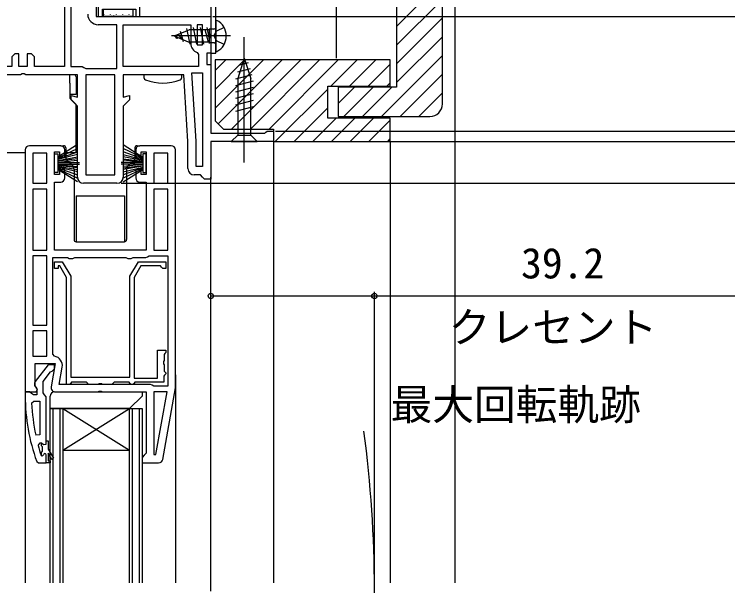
# Model space of a CAD drawing. Units: millimetres, scale not verified. Extents: x -525 to 525, y -783 to 778.
# Drawn here: x -14.1 to 156.9, y 318.7 to 455.7 of the extents above; entities that cross this region are included whole.
import ezdxf
from ezdxf.enums import TextEntityAlignment as Align

# ---------------------------------------------------------------- set-up
doc = ezdxf.new("R2010")
doc.units = ezdxf.units.MM
doc.header["$LTSCALE"] = 4
for name, color, linetype in [('0-2_YKK_11', 7, 'Continuous'), ('0-4_YKK_12', 2, 'Continuous'), ('0-5_YKK_13', 4, 'Continuous'), ('0-6_YKK_D', 6, 'Continuous'), ('0-8_YSS_K', 3, 'Continuous')]:
    doc.layers.add(name, color=color, linetype=linetype)
doc.styles.add('ＭＳ ゴシック', font='')
doc.styles.get('ＭＳ ゴシック').set_extended_font_data('MS Gothic')

msp = doc.modelspace()

# ---------------------------------------------------------------- linework, layer by layer
at = {"layer": '0-2_YKK_11'}
for p, q in [((-3, 424.2), (-10.5, 424.2)), ((23.5, 424.2), (16, 424.2)), ((10.5, 415.2), (2.5, 415.2))]:
    msp.add_line(p, q, dxfattribs=at)
for points in [[(12.472, 479.1), (32.999, 479.1), (32.999, 446.4), (34.199, 446.4), (34.199, 450.042), (34.079, 450.225), (34.079, 450.775), (34.199, 450.958), (34.199, 473.783)], [(-5.015, 476), (-4.951, 476), (1.749, 476), (1.749, 474.4), (1.941, 474.4), (2.124, 474.52), (2.674, 474.52), (2.857, 474.4), (5.999, 474.4), (5.999, 455.2), (6.999, 455.2), (6.999, 456.9), (14.999, 456.9), (14.999, 455.2), (15.999, 455.2), (15.999, 458.2), (7.299, 458.2), (7.299, 473.783)], [(-0.6, 463.2), (-0.6, 443.2), (2.134, 443.2), (2.567, 442.95), (3, 442.7), (10.5, 442.7), (10.5, 453.2), (6, 453.2)], [(5.5, 462.834), (5.5, 455.2), (33, 455.2), (33, 451.124), (32.813, 450.734), (32.813, 450.266), (33, 449.875), (33, 446.4), (32, 446.4), (32, 443.7), (33, 443.7), (33, 427.2), (45.908, 427.2), (46.204, 427.45), (46.5, 427.7), (48, 427.7), (48, 425.2), (33, 425.2), (33, 416.2), (31.5, 416.2), (31, 416.7), (30.5, 417.2), (29, 417.2)], [(30, 443.2), (12, 443.2), (12, 453.2), (28.2, 453.2), (28.2, 448.7)], [(29.679, 446.552), (30, 446.085), (30, 443.2)], [(1, 416.7), (1, 433.7), (-0.5, 435.2), (-0.5, 436.261), (1, 435.859), (1, 441.2), (-11.375, 441.2), (-11.766, 441.387), (-12.234, 441.387), (-12.624, 441.2), (-39, 441.2), (-39, 435.859), (-37.5, 436.261), (-37.5, 435.2), (-39, 433.7), (-39, 416.7)], [(27.5, 418.7), (27.5, 425.2), (26.5, 441.2), (12, 441.2), (12, 435.859), (13.5, 436.261), (13.5, 435.2), (12, 433.7), (12, 416.7)], [(-11.5, 423.2), (-11.5, 365.2), (-8.877, 365.2), (-8.558, 365.776), (-9.1, 366.644), (-9.1, 372), (-4.293, 372), (-5.285, 366.374)], [(-2, 416.5), (-2, 418.5), (-3.3, 418.5), (-3.3, 417.3), (-4.5, 417.3), (-4.5, 422.7), (-3.3, 422.7), (-3.3, 421.5), (-2, 421.5), (-2, 423.2)], [(15, 423.2), (15, 421.5), (16.3, 421.5), (16.3, 422.7), (17.5, 422.7), (17.5, 417.3), (16.3, 417.3), (16.3, 418.5), (15, 418.5), (15, 416.5)], [(21.472, 349.026), (24.5, 366.2), (24.5, 423.2)], [(16, 415.5), (17.5, 415.5), (17.5, 399.2), (-4.5, 399.2), (-4.5, 415.5), (-3, 415.5)], [(-4.487, 373.765), (-4.9, 374.257), (-4.9, 397.4), (-1.366, 397.4), (-0.933, 397.15), (-0.067, 397.15), (0.366, 397.4), (12.634, 397.4), (13.067, 397.15), (13.933, 397.15), (14.366, 397.4), (17.4, 397.4), (17.8, 397.6), (18.2, 397.8), (22.7, 397.8)], [(22.7, 397.8), (22.7, 366.6), (19.3, 366.6), (18.9, 366.8), (18.5, 367), (-3.347, 367), (-2.624, 371.101)], [(-1.602, 367), (-1.602, 392.632), (-3.2, 395.4), (-3.602, 395.4), (-3.602, 394.8), (-4.502, 394.8), (-4.502, 396.4), (-2.623, 396.4), (-0.602, 392.9), (-0.602, 368.7), (13.598, 368.7), (13.598, 392.9), (15.618, 396.4), (22.198, 396.4), (22.198, 394.8), (21.498, 394.8), (21.198, 395.1), (20.898, 395.4), (16.196, 395.4), (14.598, 392.632), (14.598, 368.5), (20.198, 368.5), (20.198, 375.2), (22.198, 375.2), (22.198, 374.6), (21.998, 374.4), (21.798, 374.2), (21.798, 372.72), (21.648, 372.46), (21.648, 371.94), (21.798, 371.68), (21.798, 370.2), (21.998, 370), (22.198, 369.8), (22.198, 369.5), (21.898, 369.2), (21.698, 369), (21.698, 367.5), (14.798, 367.5), (14.598, 367.3)], [(-6.5, 353.501), (-6.5, 364.047), (-6.85, 364.524), (-7.2, 365.001), (-7.2, 367.701), (-5.406, 370.003), (-5.004, 370.201), (-4.5, 370.701), (-4.5, 371.701), (-5.976, 371.701), (-9.087, 367.719)], [(-8.9, 366.302), (-8.7, 365.902), (-8.7, 364.501), (-9.5, 364.501), (-9.977, 364.851), (-10.454, 365.201), (-11.5, 365.201), (-11.5, 364.201)], [(14.598, 367.3), (14.298, 367), (13.898, 367), (13.598, 367.3), (13.398, 367.5), (9.798, 367.5), (9.598, 367.3), (9.298, 367), (7.017, 367), (6.757, 367.15), (6.238, 367.15), (5.978, 367), (3.698, 367), (3.398, 367.3), (3.198, 367.5), (-0.402, 367.5), (-0.602, 367.3), (-0.902, 367), (-1.602, 367)], [(-4.3, 365.2), (5.876, 365.2), (6.266, 365.387), (6.734, 365.387), (7.125, 365.2), (17.5, 365.2), (17.5, 350.5), (17, 350), (16.5, 349.5), (16.5, 348.2), (20.487, 348.2)], [(-9.954, 362.478), (-9.454, 363.001), (-8, 363.001)], [(-8, 363.001), (-8, 354.93), (-8.989, 354.827)], [(-8.412, 352.368), (-7.929, 353.001), (-7.574, 353.001), (-7.09, 352.626), (-6.5, 352.701), (-6.5, 353.501)], [(-7.1, 350.101), (-7.4, 349.801), (-7.407, 349.801), (-7.6, 349.87), (-7.6, 350.707), (-7.337, 351.005), (-7.337, 351.997), (-7.6, 352.294), (-7.6, 353.001), (-7.574, 353.001), (-7.09, 352.626), (-6.5, 352.701), (-6.5, 353.501), (-6, 353.501), (-6, 351.501), (-4.715, 349.276), (-5.148, 349.026), (-6, 350.501), (-6, 348.701), (-5.5, 348.701), (-5.5, 348.201), (-6.5, 348.201), (-6.5, 350.101)], [(-8.748, 348.53), (-8.278, 348.201), (-6.5, 348.201), (-6.5, 350.101)], [(-7.1, 350.101), (-7.4, 349.801), (-7.407, 349.801), (-7.6, 349.87), (-7.692, 350.005)]]:
    msp.add_lwpolyline(points, dxfattribs=at)
for points in [[(-25, 463.2), (-2.1, 463.2), (-2.1, 443.2), (-9.3, 443.2), (-9.3, 445.5), (-10, 446.2), (-11, 446.2), (-11, 443.2), (-13, 443.2), (-13, 446.2), (-14, 446.2), (-14.7, 445.5), (-14.7, 443.2), (-25, 443.2)], [(31, 448.4), (31, 453.2), (29.7, 453.2), (29.7, 448.4)], [(3, 441.2), (3, 417.2), (10, 417.2), (10, 441.2)], [(31, 441.7), (31, 419.2), (29.5, 419.2), (29.5, 425.262), (28.473, 441.7)], [(-9.7, 422.4), (-9.7, 415.2), (-6.3, 415.2), (-6.3, 422.4)], [(19.3, 422.4), (19.3, 415.2), (22.7, 415.2), (22.7, 422.4)], [(-6.3, 399.2), (-6.3, 413.8), (-9.7, 413.8), (-9.7, 399.2)], [(19.3, 413.8), (19.3, 399.2), (22.7, 399.2), (22.7, 413.8)], [(-6.3, 381.2), (-6.3, 397.8), (-9.7, 397.8), (-9.7, 381.2)], [(-6.3, 373.8), (-6.3, 379.8), (-9.7, 379.8), (-9.7, 373.8)], [(19.848, 350.181), (22.496, 365.2), (19.3, 365.2), (19.3, 350.229)]]:
    msp.add_lwpolyline(points, close=True, dxfattribs=at)
for centre, radius, start, end in [((6, 455.7), 2.5, 180.00001, 269.99999), ((30.5, 448.7), 2.3, 180, 249.07516), ((-10.5, 423.2), 1, 90.00001, 179.99999), ((-3, 423.2), 1, 0.00001, 89.99999), ((16, 423.2), 1, 90.00001, 179.99999), ((23.5, 423.2), 1, 0.00001, 89.99999), ((29, 418.7), 1.5, 180.00002, 270), ((-3, 416.5), 1, 270.00001, 359.99999), ((2.5, 416.7), 1.5, 180.00002, 270), ((10.5, 416.7), 1.5, 270, 0), ((16, 416.5), 1, 180.00001, 269.99999), ((-4.889, 371.5), 2.3, 349.99998, 79.95029), ((-8.3, 367.102), 1, 141.91327, 233.1301), ((-4.3, 366.2), 1, 170.00002, 270), ((34.5, 364.201), 46, 180, 199.91705), ((37.413, 364.564), 47.413, 182.52155, 191.85079), ((34.501, 364.15), 44.5, 195.35294, 198.53383), ((-6.8, 350.101), 0.3, 359.99999, 180.00001), ((-6.8, 350.101), 0.3, 359.99999, 180.00001), ((20.487, 349.2), 1, 270.00004, 350.00002)]:
    msp.add_arc(centre, radius, start, end, dxfattribs=at)
at = {"layer": '0-4_YKK_12'}
for p, q in [((62.999, 482.2), (63, 445.2)), ((32.999, 446.7), (33, 443.4)), ((27.5, 425.2), (27.5, 425.184)), ((48, 425.7), (48, 319.425)), ((33, 319.425), (33, 416.7)), ((-11.5, 368.7), (-11.503, 319.425)), ((24.497, 369.268), (24.496, 319.425)), ((-4.8, 319.425), (-4.8, 361.2)), ((-3.2, 361.2), (-3.2, 319.425)), ((-2.5, 361.2), (13.5, 361.2)), ((-2.5, 351.2), (13.5, 361.2)), ((-2.5, 361.2), (13.5, 351.2)), ((14.2, 319.425), (14.2, 361.2)), ((15.8, 361.2), (15.8, 319.425)), ((-2.5, 351.2), (13.5, 351.2))]:
    msp.add_line(p, q, dxfattribs=at)
for points in [[(-5.5, 319.425), (-5.5, 361.2), (-2.5, 361.2), (-2.5, 319.425)], [(13.5, 319.425), (13.5, 361.2), (16.5, 361.2), (16.5, 319.425)]]:
    msp.add_lwpolyline(points, dxfattribs=at)
msp.add_arc((-215.075, 317.925), 287.275, 352.42466, 7.57534, dxfattribs=at)
at = {"layer": '0-5_YKK_13'}
for p, q in [((7.335, 455.611), (7.335, 455.586)), ((8.83, 455.611), (8.83, 455.586)), ((9.205, 455.525), (9.207, 455.52)), ((9.625, 455.398), (9.653, 455.356)), ((10.325, 455.611), (10.325, 455.586)), ((11.82, 455.611), (11.82, 455.586)), ((13.315, 455.611), (13.315, 455.586)), ((34.199, 454.096), (34.199, 446.904)), ((25.223, 450.924), (27.367, 451.812)), ((26.479, 449.1), (25.684, 451.55)), ((28.069, 448.5), (27.274, 452.25)), ((27.367, 451.812), (27.76, 451.975)), ((32.612, 451.975), (27.76, 451.975)), ((29.659, 448.5), (28.864, 452.5)), ((30.454, 452.5), (31.249, 448.5)), ((32.436, 449.025), (31.641, 451.975)), ((32.044, 452.5), (32.612, 449.645)), ((33.699, 452.135), (32.612, 452.135)), ((32.612, 452.135), (32.612, 448.721)), ((33.741, 450.5), (34.35, 451.645)), ((36.165, 452.55), (34.35, 451.645)), ((37.699, 450.5), (23.545, 450.5)), ((24.199, 450.5), (25.223, 450.924)), ((24.199, 450.5), (26.002, 449.753)), ((24.889, 449.9), (25.035, 450.154)), ((26.002, 449.753), (25.223, 450.924)), ((26.002, 449.753), (27.977, 448.935)), ((33.741, 450.5), (34.35, 449.355)), ((41, 420.2), (41, 450.2)), ((32.612, 449.025), (27.958, 449.025)), ((33.699, 448.865), (32.612, 448.865)), ((36.165, 448.45), (34.35, 449.355)), ((41, 445.2), (39.45, 440.284)), ((41, 445.2), (42.55, 440.284)), ((41.939, 444.053), (39.889, 443.504)), ((-0.8, 441.2), (-0.8, 441.17)), ((0.2, 441.2), (-0.8, 441.2)), ((17, 440.425), (17, 441.207)), ((26, 441.207), (17, 441.207)), ((26, 441.207), (26, 440.425)), ((42.39, 442.621), (39.354, 441.808)), ((-0.8, 439.2), (-0.8, 441.17)), ((0.7, 440.7), (0.7, 436.5)), ((42.841, 441.189), (38.9, 440.133)), ((43.1, 439.706), (38.9, 438.58)), ((39.45, 440.284), (39.45, 426.75)), ((42.55, 426.75), (42.55, 440.284)), ((-0.8, 439.2), (-0.8, 435.7)), ((43.1, 438.153), (38.9, 437.027)), ((0.7, 436.5), (-0.8, 436.5)), ((43.1, 436.6), (38.9, 435.474)), ((-0.8, 435.7), (-0.8, 435.6)), ((-0.8, 435.6), (0.7, 434.1)), ((43.1, 435.047), (38.9, 433.921)), ((0.7, 422.5), (0.7, 434.1)), ((43.1, 433.494), (38.9, 432.369)), ((37.9, 425.2), (39.45, 426.75)), ((39.45, 426.75), (42.55, 426.75)), ((44.1, 425.2), (42.55, 426.75)), ((0.998, 424.465), (-3.702, 421.493)), ((-3, 424.2), (-2.3, 424.2)), ((11.998, 424.465), (16.698, 421.493)), ((15.3, 424.2), (16, 424.2)), ((37.9, 425.2), (44.1, 425.2)), ((-11.5, 422.5), (-26.5, 422.5)), ((-3.702, 421.293), (0.998, 423.552)), ((-3.702, 421.093), (0.998, 422.757)), ((-1.8, 423.7), (-1.8, 421.111)), ((0.7, 422.5), (-1.8, 422.5)), ((16.698, 421.293), (11.998, 423.552)), ((16.698, 421.093), (11.998, 422.757)), ((14.8, 423.7), (14.8, 421.111)), ((-4.502, 417.743), (-4.502, 422.243)), ((0.998, 422.082), (-3.702, 420.893)), ((-3.702, 420.693), (0.998, 421.525)), ((0.998, 421.087), (-3.702, 420.493)), ((-3.702, 420.293), (0.998, 420.769)), ((-0.336, 419.65), (-1.621, 420.728)), ((11.998, 422.082), (16.698, 420.893)), ((16.698, 420.693), (11.998, 421.525)), ((11.998, 421.087), (16.698, 420.493)), ((16.698, 420.293), (11.998, 420.769)), ((13.336, 419.65), (14.621, 420.728)), ((17.498, 417.743), (17.498, 422.243)), ((-3.702, 420.193), (1.498, 420.193)), ((-3.702, 419.793), (1.498, 419.793)), ((-3.702, 419.693), (0.998, 419.218)), ((0.998, 418.899), (-3.702, 419.493)), ((-3.702, 419.293), (0.998, 418.461)), ((0.998, 417.905), (-3.702, 419.093)), ((-1.8, 420.2), (-0.992, 420.2)), ((16.698, 420.193), (11.498, 420.193)), ((16.698, 419.793), (11.498, 419.793)), ((16.698, 419.693), (11.998, 419.218)), ((11.998, 418.899), (16.698, 419.493)), ((16.698, 419.293), (11.998, 418.461)), ((11.998, 417.905), (16.698, 419.093)), ((13.992, 420.2), (14.8, 420.2)), ((-3.702, 418.893), (0.998, 417.229)), ((-3.702, 418.693), (0.998, 416.435)), ((0.998, 415.522), (-3.702, 418.493)), ((0.2, 418.501), (0.2, 401.7)), ((16.698, 418.893), (11.998, 417.229)), ((16.698, 418.693), (11.998, 416.435)), ((11.998, 415.522), (16.698, 418.493)), ((12.8, 418.501), (12.8, 401.7)), ((0.7, 412.2), (12.3, 412.2)), ((0.7, 412.2), (0.7, 401.2)), ((12.3, 412.2), (12.3, 401.2)), ((0.7, 401.2), (12.3, 401.2)), ((-5.5, 361.2), (-5.5, 364.2)), ((16.5, 364.2), (13.5, 361.2)), ((13.5, 361.2), (-5.5, 361.2))]:
    msp.add_line(p, q, dxfattribs=at)
msp.add_lwpolyline([(7.3, 455.2), (7.3, 456.9), (14.3, 456.9), (14.3, 455.2)], close=True, dxfattribs=at)
for points in [[(24.889, 449.9), (24.789, 449.9), (24.519, 450.367)], [(-4.502, 422.243), (-3.702, 422.243), (-3.702, 417.743), (-4.502, 417.743)], [(17.498, 422.243), (16.698, 422.243), (16.698, 417.743), (17.498, 417.743)], [(-4.5, 365.2), (16.5, 365.2), (16.5, 364.2)]]:
    msp.add_lwpolyline(points, dxfattribs=at)
for centre, radius, start, end in [((34.353, 454.096), 0.154, 62.71904, 180), ((32.499, 450.5), 4.2, 297.28096, 62.71904), ((33.699, 452.635), 0.5, 270, 0), ((33.699, 448.365), 0.5, 0, 90), ((34.353, 446.904), 0.154, 180, 297.28096), ((0.2, 440.7), 0.5, 0, 90), ((17.5, 440.425), 0.5, 180, 249.64559), ((21.5, 451.207), 12, 249.64559, 290.35441), ((25.5, 440.425), 0.5, 290.35441, 0), ((-2.3, 423.7), 0.5, 360, 90), ((15.3, 423.7), 0.5, 90, 180), ((-1.3, 421.111), 0.5, 180, 230), ((14.3, 421.111), 0.5, 310, 0), ((-1.3, 418.501), 1.5, 0, 50), ((14.3, 418.501), 1.5, 130, 180), ((0.7, 401.7), 0.5, 180, 270), ((12.3, 401.7), 0.5, 270, 0), ((-4.5, 364.2), 1, 90, 180)]:
    msp.add_arc(centre, radius, start, end, dxfattribs=at)
at = {"layer": '0-6_YKK_D'}
for p, q in [((33.5, 455.2), (272.5, 455.2)), ((33.5, 455.2), (232.5, 455.2)), ((33.5, 455.2), (272.5, 455.2)), ((48.5, 427.7), (192.5, 427.7)), ((48.5, 425.2), (232.5, 425.2)), ((48.5, 425.2), (232.5, 425.2)), ((48.5, 425.2), (192.5, 425.2)), ((48.5, 425.2), (192.5, 425.2)), ((11.5, 415.2), (192.5, 415.2)), ((11.5, 415.2), (192.5, 415.2)), ((33, 317.425), (33, 389.2)), ((72.2, 318.925), (72.2, 389.2))]:
    msp.add_line(p, q, dxfattribs=at)
msp.add_lwpolyline([(33, 388.2), (72.2, 388.2), (164.716, 388.2)], dxfattribs=at)
for centre in [(33, 388.2), (72.2, 388.2)]:
    msp.add_circle(centre, 0.637, dxfattribs=at)
at = {"layer": '0-8_YSS_K'}
for p, q in [((91.496, 521.2), (91.496, 319.425)), ((77.5, 452.795), (88.5, 463.795)), ((77.5, 448.305), (88.5, 459.305)), ((77.5, 443.815), (88.5, 454.815)), ((77.5, 439.325), (88.5, 450.325)), ((34, 442.19), (36.61, 444.8)), ((34, 437.699), (41.101, 444.8)), ((34, 433.209), (45.591, 444.8)), ((34.74, 429.46), (50.081, 444.8)), ((37.971, 428.2), (54.571, 444.8)), ((42.461, 428.2), (59.061, 444.8)), ((46.951, 428.2), (63.551, 444.8)), ((61.741, 438.5), (68.041, 444.8)), ((66.231, 438.5), (72.531, 444.8)), ((73.865, 431.2), (88.5, 445.835)), ((70.722, 438.5), (76, 443.778)), ((78.355, 431.2), (88.5, 441.345)), ((63.5, 434.305), (67.395, 438.2)), ((64.885, 431.2), (71.885, 438.2)), ((69.375, 431.2), (76.375, 438.2)), ((75.212, 438.5), (76, 439.288)), ((48.441, 425.2), (61, 437.759)), ((82.845, 431.2), (88.5, 436.855)), ((52.931, 425.2), (61, 433.269)), ((57.422, 425.2), (63.022, 430.8)), ((61.912, 425.2), (67.512, 430.8)), ((66.402, 425.2), (72.002, 430.8)), ((70.892, 425.2), (76, 430.308)), ((75.382, 425.2), (76, 425.818)), ((76, 425.2), (76, 319.425))]:
    msp.add_line(p, q, dxfattribs=at)
msp.add_lwpolyline([(88.5, 434.2), (88.5, 521.2), (77.5, 521.2), (77.5, 438.2), (63.5, 438.2), (63.5, 431.2), (85.5, 431.2)], dxfattribs=at)
msp.add_lwpolyline([(76, 444.8), (34, 444.8), (34, 430.2), (36, 428.2), (48, 428.2), (48, 425.2), (76, 425.2), (76, 430.8), (61, 430.8), (61, 438.5), (76, 438.5)], close=True, dxfattribs=at)
msp.add_arc((85.5, 434.2), 3, 270.00001, 359.99999, dxfattribs=at)

# ---------------------------------------------------------------- texts
at = {"layer": '0-6_YKK_D', "style": 'ＭＳ ゴシック'}
for s, p in [('39.2', (107.347, 390.2)), ('クレセント', (90.017, 374.836)), ('最大回転軌跡', (76.068, 356.295))]:
    msp.add_text(s, height=7.331, dxfattribs=at).set_placement(p, align=Align.BOTTOM_LEFT)

doc.saveas('drawing.dxf')
